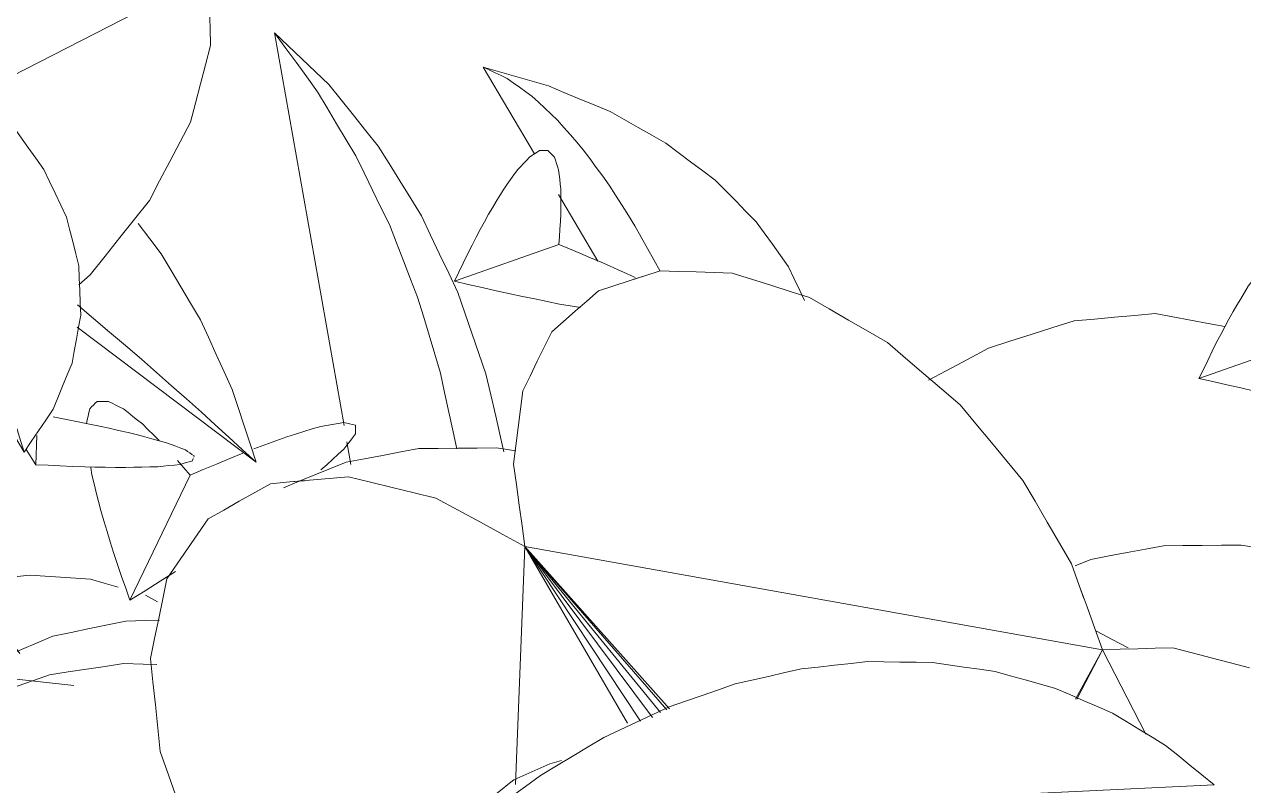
# Model space of a CAD drawing. Header units: metres. Extents: x -18.34 to -13.25, y -25.49 to -16.26.
# Drawn here: x -14.4693 to -14.3935, y -21.1744 to -21.1271 of the extents above; entities that cross this region are included whole.
import ezdxf

# ---------------------------------------------------------------- set-up
doc = ezdxf.new("R2010")
doc.units = ezdxf.units.M
doc.layers.add('Importações nas famílias', color=7, linetype='Continuous', lineweight=5)
doc.layers.add('Vegetação', color=7, linetype='Continuous', lineweight=5)

# ---------------------------------------------------------------- blocks, each defined once
blk = doc.blocks.new('Planta_pergolado_12200 - plantas pergolado_skp_Component_12-V156-Pavimento 02 - Executivo')
at = {"layer": 'Importações nas famílias', "color": 9}
for p, q in [((0.051971, 0.113627), (0.055566, 0.116318)), ((0.045076, 0.108464), (0.049769, 0.111977))]:
    blk.add_line(p, q, dxfattribs=at)
at = {"layer": 'Importações nas famílias', "color": 9, "flags": 128}
for points in [[(0.056539, 0.128501), (0.056001, 0.128171), (0.05535, 0.12777), (0.054699, 0.127369)], [(0.054699, 0.127369), (0.054098, 0.126832), (0.053497, 0.126296), (0.052897, 0.125759), (0.052296, 0.125222)], [(0.052296, 0.125222), (0.051761, 0.124562), (0.051225, 0.123902), (0.05069, 0.123242), (0.050154, 0.122582)], [(0.050154, 0.122582), (0.049696, 0.121814), (0.049238, 0.121046), (0.04878, 0.120278), (0.048322, 0.119509)], [(0.053288, 0.11823), (0.053904, 0.118665), (0.054519, 0.1191), (0.055134, 0.119534), (0.055749, 0.119969)], [(0.048322, 0.119509), (0.047953, 0.118651), (0.047583, 0.117794), (0.047214, 0.116936), (0.046844, 0.116078)], [(0.051105, 0.116492), (0.051651, 0.116927), (0.052197, 0.117361), (0.052743, 0.117796), (0.053288, 0.11823)], [(0.049224, 0.114773), (0.049694, 0.115203), (0.050165, 0.115632), (0.050635, 0.116062), (0.051105, 0.116492)], [(0.046844, 0.116078), (0.046571, 0.11515), (0.046299, 0.114222), (0.046026, 0.113294), (0.045753, 0.112367)], [(0.047665, 0.113092), (0.048054, 0.113512), (0.048444, 0.113932), (0.048834, 0.114353), (0.049224, 0.114773)], [(0.046445, 0.111468), (0.04675, 0.111874), (0.047055, 0.11228), (0.04736, 0.112686), (0.047665, 0.113092)], [(0.045753, 0.112367), (0.045584, 0.111391), (0.045415, 0.110415), (0.045245, 0.109439), (0.045076, 0.108464)], [(0.045579, 0.10992), (0.045796, 0.110307), (0.046012, 0.110694), (0.046229, 0.111081), (0.046445, 0.111468)], [(0.045076, 0.108464), (0.045202, 0.108828), (0.045328, 0.109192), (0.045453, 0.109556), (0.045579, 0.10992)]]:
    blk.add_lwpolyline(points, dxfattribs=at)
blk = doc.blocks.new('Planta_pergolado_12200 - plantas pergolado_skp_Component_12-V157-Pavimento 02 - Executivo')
at = {"layer": 'Importações nas famílias', "color": 9}
blk.add_line((0.055805, 0.157604), (0.058576, 0.151798), dxfattribs=at)
at = {"layer": 'Importações nas famílias', "color": 9, "flags": 128}
for points in [[(0.058369, 0.164686), (0.058237, 0.164449), (0.058105, 0.164213), (0.057973, 0.163976), (0.057841, 0.16374)], [(0.0588, 0.165034), (0.058692, 0.164947), (0.058584, 0.16486), (0.058477, 0.164773), (0.058369, 0.164686)], [(0.059123, 0.164777), (0.059042, 0.164841), (0.058962, 0.164906), (0.058881, 0.16497), (0.0588, 0.165034)], [(0.059332, 0.16392), (0.05928, 0.164134), (0.059227, 0.164348), (0.059175, 0.164563), (0.059123, 0.164777)], [(0.05942, 0.162483), (0.059398, 0.162842), (0.059376, 0.163201), (0.059354, 0.163561), (0.059332, 0.16392)], [(0.057841, 0.16374), (0.057687, 0.163359), (0.057534, 0.162979), (0.057381, 0.162598), (0.057227, 0.162218)], [(0.059387, 0.1605), (0.059395, 0.160996), (0.059403, 0.161491), (0.059412, 0.161987), (0.05942, 0.162483)], [(0.057227, 0.162218), (0.057057, 0.161703), (0.056886, 0.161187), (0.056715, 0.160672), (0.056544, 0.160157)], [(0.059232, 0.158018), (0.059271, 0.158638), (0.059309, 0.159259), (0.059348, 0.159879), (0.059387, 0.1605)], [(0.056544, 0.160157), (0.056359, 0.159518), (0.056175, 0.15888), (0.05599, 0.158242), (0.055805, 0.157604)], [(0.054014, 0.15753), (0.053652, 0.15749), (0.05329, 0.15745), (0.052929, 0.15741), (0.052567, 0.15737)], [(0.055805, 0.157604), (0.055357, 0.157585), (0.05491, 0.157567), (0.054462, 0.157549), (0.054014, 0.15753)], [(0.05896, 0.155094), (0.059028, 0.155825), (0.059096, 0.156556), (0.059164, 0.157287), (0.059232, 0.158018)], [(0.05077, 0.156796), (0.050687, 0.156694), (0.050605, 0.156592), (0.050522, 0.15649), (0.050439, 0.156388)], [(0.051482, 0.157124), (0.051304, 0.157042), (0.051126, 0.15696), (0.050948, 0.156878), (0.05077, 0.156796)], [(0.052567, 0.15737), (0.052296, 0.157309), (0.052024, 0.157247), (0.051753, 0.157186), (0.051482, 0.157124)], [(0.050439, 0.156388), (0.050453, 0.156267), (0.050467, 0.156147), (0.05048, 0.156026), (0.050494, 0.155906)], [(0.050494, 0.155906), (0.050603, 0.155768), (0.050713, 0.15563), (0.050823, 0.155492), (0.050932, 0.155355)], [(0.050932, 0.155355), (0.051137, 0.155201), (0.051342, 0.155047), (0.051546, 0.154894), (0.051751, 0.15474)], [(0.051751, 0.15474), (0.052048, 0.154573), (0.052345, 0.154405), (0.052642, 0.154237), (0.052939, 0.15407)], [(0.058576, 0.151798), (0.058672, 0.152622), (0.058768, 0.153446), (0.058864, 0.15427), (0.05896, 0.155094)], [(0.052939, 0.15407), (0.053326, 0.15389), (0.053712, 0.15371), (0.054099, 0.15353), (0.054485, 0.15335)], [(0.054485, 0.15335), (0.054957, 0.15316), (0.055428, 0.15297), (0.0559, 0.15278), (0.056371, 0.15259)], [(0.056371, 0.15259), (0.056922, 0.152392), (0.057474, 0.152194), (0.058025, 0.151996), (0.058576, 0.151798)]]:
    blk.add_lwpolyline(points, dxfattribs=at)
blk = doc.blocks.new('Planta_pergolado_12200 - plantas pergolado_skp_Component_17-V3493-Pavimento 02 - Executivo')
at = {"layer": 'Importações nas famílias', "color": 9}
for p, q in [((0.097765, 0.200937), (0.098308, 0.201298)), ((0.109473, 0.200721), (0.110201, 0.200119)), ((0.093419, 0.193295), (0.075558, 0.172783)), ((0.092534, 0.175857), (0.093419, 0.193295)), ((0.092754, 0.175949), (0.093419, 0.193295)), ((0.09328, 0.176168), (0.093419, 0.193295)), ((0.093419, 0.193295), (0.11128, 0.172783)), ((0.095918, 0.176892), (0.093419, 0.193295)), ((0.094934, 0.176859), (0.093419, 0.193295)), ((0.094033, 0.176483), (0.093419, 0.193295)), ((0.075558, 0.172783), (0.077695, 0.162388)), ((0.083189, 0.169458), (0.075558, 0.172783)), ((0.075558, 0.172783), (0.083335, 0.169595)), ((0.11128, 0.172783), (0.10964, 0.172636)), ((0.109664, 0.172592), (0.11128, 0.172783)), ((0.109725, 0.172479), (0.11128, 0.172783)), ((0.11128, 0.172783), (0.109821, 0.172305)), ((0.11128, 0.172783), (0.109922, 0.172087)), ((0.110052, 0.171882), (0.11128, 0.172783)), ((0.110151, 0.1717), (0.11128, 0.172783)), ((0.111109, 0.171948), (0.11128, 0.172783)), ((0.070179, 0.14582), (0.069711, 0.146686))]:
    blk.add_line(p, q, dxfattribs=at)
at = {"layer": 'Importações nas famílias', "color": 9, "flags": 128}
for points in [[(0.095235, 0.197623), (0.095867, 0.198452), (0.0965, 0.19928), (0.097133, 0.200108), (0.097765, 0.200937)], [(0.080532, 0.199329), (0.081233, 0.199595), (0.081934, 0.19986), (0.082634, 0.200126), (0.083335, 0.200392)], [(0.083335, 0.200392), (0.084055, 0.200362), (0.084775, 0.200332), (0.085495, 0.200303), (0.086215, 0.200273)], [(0.086215, 0.200273), (0.086906, 0.199949), (0.087597, 0.199626), (0.088288, 0.199303), (0.088978, 0.198979)], [(0.110201, 0.200119), (0.110787, 0.199211), (0.111374, 0.198302), (0.111961, 0.197394), (0.112548, 0.196485)], [(0.078, 0.197155), (0.078633, 0.197699), (0.079266, 0.198242), (0.079899, 0.198785), (0.080532, 0.199329)], [(0.088978, 0.198979), (0.089593, 0.198384), (0.090207, 0.197789), (0.090821, 0.197194), (0.091435, 0.196599)], [(0.07591, 0.19402), (0.076432, 0.194804), (0.076955, 0.195588), (0.077477, 0.196371), (0.078, 0.197155)], [(0.093419, 0.193295), (0.093873, 0.194377), (0.094327, 0.195459), (0.094781, 0.196541), (0.095235, 0.197623)], [(0.091435, 0.196599), (0.091931, 0.195773), (0.092427, 0.194947), (0.092923, 0.194121), (0.093419, 0.193295)], [(0.112548, 0.196485), (0.112943, 0.195347), (0.113339, 0.194209), (0.113735, 0.193071), (0.11413, 0.191934)], [(0.074404, 0.190136), (0.07478, 0.191107), (0.075157, 0.192078), (0.075533, 0.193049), (0.07591, 0.19402)], [(0.11413, 0.191934), (0.114301, 0.190663), (0.114471, 0.189393), (0.114641, 0.188123), (0.114812, 0.186853)], [(0.073586, 0.185769), (0.07379, 0.186861), (0.073995, 0.187953), (0.074199, 0.189044), (0.074404, 0.190136)], [(0.114812, 0.186853), (0.114743, 0.185559), (0.114674, 0.184266), (0.114604, 0.182972), (0.114535, 0.181678)], [(0.073552, 0.183771), (0.073567, 0.184631), (0.073586, 0.185769)], [(0.114535, 0.181678), (0.114232, 0.180471), (0.113929, 0.179264), (0.113626, 0.178058), (0.113323, 0.176851)], [(0.075558, 0.172783), (0.075214, 0.173784), (0.07487, 0.174785), (0.074527, 0.175786), (0.074187, 0.176773)], [(0.113323, 0.176851), (0.112813, 0.175834), (0.112302, 0.174817), (0.111791, 0.1738), (0.11128, 0.172783)], [(0.072957, 0.170823), (0.073607, 0.171313), (0.074257, 0.171803), (0.074908, 0.172293), (0.075558, 0.172783)], [(0.070766, 0.167864), (0.071313, 0.168604), (0.071861, 0.169343), (0.072409, 0.170083), (0.072957, 0.170823)], [(0.069133, 0.164111), (0.069541, 0.165049), (0.069949, 0.165987), (0.070358, 0.166926), (0.070766, 0.167864)], [(0.068171, 0.159817), (0.068412, 0.16089), (0.068652, 0.161964), (0.068893, 0.163037), (0.069133, 0.164111)], [(0.067945, 0.155276), (0.068002, 0.156411), (0.068058, 0.157546), (0.068115, 0.158682), (0.068171, 0.159817)], [(0.06847, 0.150797), (0.068339, 0.151917), (0.068208, 0.153037), (0.068077, 0.154156), (0.067945, 0.155276)], [(0.069711, 0.146686), (0.069401, 0.147714), (0.069091, 0.148742), (0.068781, 0.14977), (0.06847, 0.150797)]]:
    blk.add_lwpolyline(points, dxfattribs=at)
blk = doc.blocks.new('Planta_pergolado_12200 - plantas pergolado_skp_Component_16-V3494-Pavimento 02 - Executivo')
for name in ['Planta_pergolado_12200 - plantas pergolado_skp_Component_17-V3493-Pavimento 02 - Executivo', 'Planta_pergolado_12200 - plantas pergolado_skp_Component_12-V157-Pavimento 02 - Executivo', 'Planta_pergolado_12200 - plantas pergolado_skp_Component_12-V156-Pavimento 02 - Executivo']:
    blk.add_blockref(name, (0, 0))
blk = doc.blocks.new('Planta_pergolado_12200 - plantas pergolado_skp_Component_12-V1528-Pavimento 02 - Executivo')
at = {"layer": 'Importações nas famílias', "color": 9}
for p, q in [((0.069438, 0.094182), (0.069364, 0.0942)), ((0.07004, 0.084441), (0.070872, 0.085102))]:
    blk.add_line(p, q, dxfattribs=at)
at = {"layer": 'Importações nas famílias', "color": 9, "flags": 128}
for points in [[(0.069067, 0.093658), (0.068994, 0.093372), (0.068921, 0.093086), (0.068848, 0.0928), (0.068775, 0.092514)], [(0.069364, 0.0942), (0.06929, 0.094065), (0.069216, 0.093929), (0.069141, 0.093794), (0.069067, 0.093658)], [(0.069659, 0.094128), (0.069585, 0.094146), (0.069511, 0.094164)], [(0.069945, 0.093443), (0.069873, 0.093614), (0.069802, 0.093786), (0.06973, 0.093957), (0.069659, 0.094128)], [(0.070215, 0.092161), (0.070148, 0.092482), (0.07008, 0.092802), (0.070013, 0.093123), (0.069945, 0.093443)], [(0.068775, 0.092514), (0.068705, 0.092085), (0.068635, 0.091655), (0.068565, 0.091225), (0.068495, 0.090795)], [(0.070464, 0.090313), (0.070402, 0.090775), (0.07034, 0.091237), (0.070278, 0.091699), (0.070215, 0.092161)], [(0.068495, 0.090795), (0.068429, 0.090232), (0.068364, 0.089669), (0.068299, 0.089105), (0.068233, 0.088542)], [(0.070685, 0.087941), (0.070629, 0.088534), (0.070574, 0.089127), (0.070519, 0.08972), (0.070464, 0.090313)], [(0.068233, 0.088542), (0.068174, 0.087858), (0.068115, 0.087174), (0.068055, 0.086491), (0.067996, 0.085807)], [(0.070872, 0.085102), (0.070825, 0.085811), (0.070778, 0.086521), (0.070731, 0.087231), (0.070685, 0.087941)], [(0.069175, 0.084976), (0.069741, 0.085018), (0.070306, 0.08506), (0.070872, 0.085102)]]:
    blk.add_lwpolyline(points, dxfattribs=at)
blk = doc.blocks.new('Planta_pergolado_12200 - plantas pergolado_skp_Component_17-V3511-Pavimento 02 - Executivo')
at = {"layer": 'Importações nas famílias', "color": 9}
for p, q in [((0.128595, 0.108615), (0.128674, 0.10748)), ((0.128674, 0.10748), (0.128576, 0.106491)), ((0.117436, 0.097731), (0.117519, 0.103685)), ((0.114347, 0.100023), (0.115485, 0.096594)), ((0.115133, 0.096415), (0.113914, 0.099406)), ((0.115367, 0.096535), (0.114199, 0.099812)), ((0.114709, 0.096362), (0.113503, 0.098821)), ((0.113547, 0.097232), (0.112979, 0.098165)), ((0.113253, 0.089268), (0.108823, 0.087394)), ((0.11758, 0.082986), (0.117515, 0.081969)), ((0.097288, 0.077802), (0.096991, 0.078854))]:
    blk.add_line(p, q, dxfattribs=at)
at = {"layer": 'Importações nas famílias', "color": 9, "flags": 128}
for points in [[(0.126612, 0.098032), (0.126159, 0.097167), (0.125706, 0.096303), (0.125253, 0.095438)], [(0.125253, 0.095438), (0.124669, 0.094794), (0.124085, 0.094151), (0.123501, 0.093507)], [(0.079342, 0.091282), (0.079189, 0.092402), (0.079074, 0.093237)], [(0.080667, 0.08717), (0.080336, 0.088198), (0.080005, 0.089226), (0.079673, 0.090254), (0.079342, 0.091282)], [(0.082613, 0.083704), (0.082127, 0.08457), (0.08164, 0.085437), (0.081154, 0.086303), (0.080667, 0.08717)], [(0.085048, 0.08112), (0.084439, 0.081766), (0.08383, 0.082412), (0.083222, 0.083058), (0.082613, 0.083704)], [(0.117515, 0.081969), (0.117258, 0.080917), (0.117002, 0.079866), (0.116745, 0.078815), (0.116488, 0.077764)], [(0.087805, 0.079595), (0.087115, 0.079976), (0.086426, 0.080357), (0.085737, 0.080739), (0.085048, 0.08112)], [(0.08925, 0.079413), (0.088528, 0.079504), (0.087805, 0.079595)], [(0.099119, 0.074186), (0.098662, 0.07509), (0.098204, 0.075994), (0.097746, 0.076898), (0.097288, 0.077802)], [(0.116488, 0.077764), (0.116065, 0.076862), (0.115732, 0.076151)], [(0.115511, 0.075679), (0.115219, 0.075057), (0.114796, 0.074155)], [(0.101469, 0.07141), (0.100881, 0.072104), (0.100294, 0.072798), (0.099707, 0.073492), (0.099119, 0.074186)], [(0.114796, 0.074155), (0.114236, 0.073463), (0.113675, 0.072771), (0.113114, 0.07208), (0.112554, 0.071388)], [(0.104176, 0.069662), (0.103499, 0.070099), (0.102822, 0.070536), (0.102145, 0.070973), (0.101469, 0.07141)], [(0.112554, 0.071388), (0.111894, 0.070953), (0.111234, 0.070519), (0.110574, 0.070085), (0.109914, 0.06965)], [(0.107056, 0.069062), (0.106336, 0.069212), (0.105616, 0.069362), (0.104896, 0.069512), (0.104176, 0.069662)], [(0.109914, 0.06965), (0.109199, 0.069503), (0.108485, 0.069356), (0.107771, 0.069209), (0.107056, 0.069062)]]:
    blk.add_lwpolyline(points, dxfattribs=at)
blk = doc.blocks.new('Planta_pergolado_12200 - plantas pergolado_skp_Component_16-V3512-Pavimento 02 - Executivo')
for name in ['Planta_pergolado_12200 - plantas pergolado_skp_Component_17-V3511-Pavimento 02 - Executivo', 'Planta_pergolado_12200 - plantas pergolado_skp_Component_12-V1528-Pavimento 02 - Executivo']:
    blk.add_blockref(name, (0, 0))
blk = doc.blocks.new('Planta_pergolado_12200 - plantas pergolado_skp_Component_12-V1534-Pavimento 02 - Executivo')
at = {"layer": 'Importações nas famílias', "color": 9}
blk.add_line((0.044132, 0.064813), (0.070219, 0.084346), dxfattribs=at)
at = {"layer": 'Importações nas famílias', "color": 9, "flags": 128}
for points in [[(0.061935, 0.086758), (0.061228, 0.086654), (0.060522, 0.08655), (0.059815, 0.086446), (0.059108, 0.086343)], [(0.064773, 0.086559), (0.064063, 0.086608), (0.063354, 0.086658), (0.062644, 0.086708), (0.061935, 0.086758)], [(0.067556, 0.085748), (0.06686, 0.085951), (0.066165, 0.086153), (0.065469, 0.086356), (0.064773, 0.086559)], [(0.059108, 0.086343), (0.058421, 0.086087), (0.057734, 0.085832), (0.057047, 0.085577), (0.05636, 0.085321)], [(0.05636, 0.085321), (0.055709, 0.084921), (0.055057, 0.08452), (0.054406, 0.084119), (0.053754, 0.083718)], [(0.070219, 0.084346), (0.069554, 0.084697), (0.068888, 0.085047), (0.068222, 0.085398), (0.067556, 0.085748)], [(0.053754, 0.083718), (0.053154, 0.083182), (0.052553, 0.082645), (0.051953, 0.082108), (0.051352, 0.081571)], [(0.066833, 0.08289), (0.067679, 0.083254), (0.068526, 0.083618), (0.069373, 0.083982), (0.070219, 0.084346)], [(0.063563, 0.081342), (0.06438, 0.081729), (0.065198, 0.082116), (0.066015, 0.082503), (0.066833, 0.08289)], [(0.051352, 0.081571), (0.050816, 0.080911), (0.050281, 0.080251), (0.049745, 0.079591), (0.04921, 0.078931)], [(0.060445, 0.079718), (0.061224, 0.080124), (0.062004, 0.08053), (0.062783, 0.080936), (0.063563, 0.081342)], [(0.057515, 0.078037), (0.058247, 0.078457), (0.05898, 0.078878), (0.059713, 0.079298), (0.060445, 0.079718)], [(0.04921, 0.078931), (0.048752, 0.078163), (0.048294, 0.077395), (0.047836, 0.076627), (0.047378, 0.075859)], [(0.054804, 0.076318), (0.055482, 0.076748), (0.05616, 0.077178), (0.056837, 0.077607), (0.057515, 0.078037)], [(0.047378, 0.075859), (0.047008, 0.075001), (0.046639, 0.074143), (0.046269, 0.073285), (0.045899, 0.072427)], [(0.052344, 0.07458), (0.052959, 0.075014), (0.053574, 0.075449), (0.054189, 0.075883), (0.054804, 0.076318)], [(0.050161, 0.072841), (0.050707, 0.073276), (0.051252, 0.07371), (0.051798, 0.074145), (0.052344, 0.07458)], [(0.045899, 0.072427), (0.045627, 0.071499), (0.045354, 0.070571), (0.045081, 0.069644), (0.044809, 0.068716)], [(0.048279, 0.071122), (0.04875, 0.071552), (0.04922, 0.071982), (0.04969, 0.072411), (0.050161, 0.072841)], [(0.04672, 0.069441), (0.04711, 0.069861), (0.0475, 0.070282), (0.04789, 0.070702), (0.048279, 0.071122)], [(0.045501, 0.067818), (0.045806, 0.068223), (0.046111, 0.068629), (0.046415, 0.069035), (0.04672, 0.069441)], [(0.044809, 0.068716), (0.04464, 0.06774), (0.04447, 0.066764), (0.044301, 0.065789), (0.044132, 0.064813)], [(0.044635, 0.066269), (0.044851, 0.066656), (0.045068, 0.067043), (0.045284, 0.06743), (0.045501, 0.067818)], [(0.044132, 0.064813), (0.044258, 0.065177), (0.044383, 0.065541), (0.044509, 0.065905), (0.044635, 0.066269)]]:
    blk.add_lwpolyline(points, dxfattribs=at)
blk = doc.blocks.new('Planta_pergolado_12200 - plantas pergolado_skp_Component_12-V174-Pavimento 02 - Executivo')
at = {"layer": 'Importações nas famílias', "color": 9}
blk.add_line((0.054861, 0.113953), (0.057632, 0.108147), dxfattribs=at)
at = {"layer": 'Importações nas famílias', "color": 9, "flags": 128}
for points in [[(0.056283, 0.118567), (0.056112, 0.118052), (0.055941, 0.117537), (0.05577, 0.117021), (0.055599, 0.116506)], [(0.055599, 0.116506), (0.055415, 0.115868), (0.05523, 0.115229), (0.055046, 0.114591), (0.054861, 0.113953)], [(0.058288, 0.114367), (0.058326, 0.114987), (0.058365, 0.115608)], [(0.058015, 0.111443), (0.058083, 0.112174), (0.058151, 0.112905), (0.058219, 0.113636), (0.058288, 0.114367)], [(0.050537, 0.113473), (0.050359, 0.113391), (0.050181, 0.113309), (0.050003, 0.113227), (0.049825, 0.113145)], [(0.051623, 0.113719), (0.051351, 0.113658), (0.05108, 0.113596), (0.050809, 0.113535), (0.050537, 0.113473)], [(0.053069, 0.11388), (0.052708, 0.11384), (0.052346, 0.113799), (0.051984, 0.113759), (0.051623, 0.113719)], [(0.054861, 0.113953), (0.054413, 0.113935), (0.053965, 0.113916), (0.053517, 0.113898), (0.053069, 0.11388)], [(0.049825, 0.113145), (0.049743, 0.113043), (0.04966, 0.112941), (0.049578, 0.112839), (0.049495, 0.112737)], [(0.049495, 0.112737), (0.049508, 0.112617), (0.049522, 0.112496), (0.049536, 0.112376), (0.049549, 0.112255)], [(0.049549, 0.112255), (0.049659, 0.112117), (0.049769, 0.111979), (0.049878, 0.111842), (0.049988, 0.111704)], [(0.049988, 0.111704), (0.050193, 0.11155), (0.050397, 0.111396), (0.050602, 0.111243), (0.050806, 0.111089)], [(0.057632, 0.108147), (0.057728, 0.108971), (0.057823, 0.109795), (0.057919, 0.110619), (0.058015, 0.111443)], [(0.050806, 0.111089), (0.051103, 0.110922), (0.051401, 0.110754), (0.051698, 0.110586), (0.051995, 0.110419)], [(0.051995, 0.110419), (0.052381, 0.110239), (0.052768, 0.110059), (0.053154, 0.109879), (0.053541, 0.109699)], [(0.053541, 0.109699), (0.054012, 0.109509), (0.054484, 0.109319), (0.054955, 0.109129), (0.055427, 0.108939)], [(0.055427, 0.108939), (0.055978, 0.108741), (0.056529, 0.108543), (0.05708, 0.108345), (0.057632, 0.108147)]]:
    blk.add_lwpolyline(points, dxfattribs=at)
blk = doc.blocks.new('Planta_pergolado_12200 - plantas pergolado_skp_Component_17-V3513-Pavimento 02 - Executivo')
at = {"layer": 'Importações nas famílias', "color": 9}
blk.add_line((0.067001, 0.111625), (0.067057, 0.11276), dxfattribs=at)
at = {"layer": 'Importações nas famílias', "color": 9, "flags": 128}
for points in [[(0.073836, 0.147456), (0.074212, 0.148427), (0.074589, 0.149398)], [(0.067526, 0.107147), (0.067395, 0.108266), (0.067263, 0.109386), (0.067132, 0.110505), (0.067001, 0.111625)], [(0.068767, 0.103035), (0.068457, 0.104063), (0.068146, 0.105091), (0.067836, 0.106119), (0.067526, 0.107147)], [(0.070638, 0.099572), (0.07017, 0.100438), (0.069702, 0.101304), (0.069235, 0.102169), (0.068767, 0.103035)], [(0.081812, 0.091428), (0.081718, 0.092557), (0.081651, 0.093358)], [(0.082915, 0.08722), (0.082639, 0.088272), (0.082363, 0.089324), (0.082088, 0.090376), (0.081812, 0.091428)], [(0.084669, 0.083606), (0.08423, 0.08451), (0.083792, 0.085413), (0.083353, 0.086316), (0.082915, 0.08722)]]:
    blk.add_lwpolyline(points, dxfattribs=at)
blk = doc.blocks.new('Planta_pergolado_12200 - plantas pergolado_skp_Component_16-V3514-Pavimento 02 - Executivo')
for name in ['Planta_pergolado_12200 - plantas pergolado_skp_Component_17-V3513-Pavimento 02 - Executivo', 'Planta_pergolado_12200 - plantas pergolado_skp_Component_12-V174-Pavimento 02 - Executivo', 'Planta_pergolado_12200 - plantas pergolado_skp_Component_12-V1534-Pavimento 02 - Executivo']:
    blk.add_blockref(name, (0, 0))
blk = doc.blocks.new('Planta_pergolado_12200 - plantas pergolado_skp_Component_12-V3528-Pavimento 02 - Executivo')
at = {"layer": 'Importações nas famílias', "color": 9}
for p, q in [((0.095673, 0.135611), (0.095565, 0.135523)), ((0.088949, 0.128023), (0.088678, 0.127962)), ((0.088019, 0.12633), (0.088129, 0.126192)), ((0.089838, 0.125075), (0.090136, 0.124907)), ((0.090136, 0.124907), (0.090522, 0.124727)), ((0.095964, 0.124283), (0.09606, 0.125107))]:
    blk.add_line(p, q, dxfattribs=at)
at = {"layer": 'Importações nas famílias', "color": 9, "flags": 128}
for points in [[(0.095565, 0.135523), (0.095433, 0.135287), (0.095301, 0.13505), (0.095169, 0.134814), (0.095037, 0.134577)], [(0.095037, 0.134577), (0.094883, 0.134197), (0.09473, 0.133816), (0.094577, 0.133436), (0.094424, 0.133056)], [(0.094424, 0.133056), (0.094253, 0.13254), (0.094082, 0.132025), (0.093911, 0.131509)], [(0.09374, 0.130994), (0.093555, 0.130356), (0.093371, 0.129718)], [(0.088678, 0.127962), (0.0885, 0.12788), (0.088322, 0.127797), (0.088144, 0.127715), (0.087966, 0.127633)], [(0.087966, 0.127633), (0.087883, 0.127531), (0.087801, 0.127429), (0.087718, 0.127327), (0.087635, 0.127225)], [(0.087635, 0.127225), (0.087649, 0.127105), (0.087663, 0.126984)], [(0.091681, 0.124188), (0.092153, 0.123998), (0.092624, 0.123808), (0.093096, 0.123618), (0.093567, 0.123428)], [(0.093567, 0.123428), (0.094119, 0.123229), (0.09467, 0.123031)]]:
    blk.add_lwpolyline(points, dxfattribs=at)
blk = doc.blocks.new('Planta_pergolado_12200 - plantas pergolado_skp_Component_17-V3529-Pavimento 02 - Executivo')
at = {"layer": 'Importações nas famílias', "color": 9, "flags": 128}
for points in [[(0.115196, 0.167993), (0.115829, 0.168536), (0.116462, 0.169079), (0.117095, 0.169623), (0.117692, 0.170134)], [(0.113106, 0.164857), (0.113628, 0.165641), (0.114151, 0.166425), (0.114673, 0.167209), (0.115196, 0.167993)], [(0.1116, 0.160974), (0.111976, 0.161945), (0.112353, 0.162916), (0.112729, 0.163886), (0.113106, 0.164857)], [(0.111018, 0.157867), (0.111191, 0.15879), (0.111395, 0.159882), (0.1116, 0.160974)]]:
    blk.add_lwpolyline(points, dxfattribs=at)
blk = doc.blocks.new('Planta_pergolado_12200 - plantas pergolado_skp_Component_16-V3530-Pavimento 02 - Executivo')
for name in ['Planta_pergolado_12200 - plantas pergolado_skp_Component_17-V3529-Pavimento 02 - Executivo', 'Planta_pergolado_12200 - plantas pergolado_skp_Component_12-V3528-Pavimento 02 - Executivo']:
    blk.add_blockref(name, (0, 0))
blk = doc.blocks.new('Planta_pergolado_12200 - plantas pergolado_skp_Component_12-V1558-Pavimento 02 - Executivo')
at = {"layer": 'Importações nas famílias', "color": 9}
for p, q in [((0.096626, 0.123582), (0.096035, 0.123346)), ((0.090358, 0.11721), (0.094261, 0.116377)), ((0.09393, 0.117137), (0.094495, 0.11711))]:
    blk.add_line(p, q, dxfattribs=at)
at = {"layer": 'Importações nas famílias', "color": 9, "flags": 128}
for points in [[(0.094955, 0.122585), (0.094415, 0.122205), (0.093875, 0.121824)], [(0.093875, 0.121824), (0.093398, 0.121309), (0.092921, 0.120793), (0.092444, 0.120278), (0.091967, 0.119763)], [(0.091967, 0.119763), (0.091565, 0.119124), (0.091162, 0.118486), (0.09076, 0.117848), (0.090358, 0.11721)], [(0.090358, 0.11721), (0.091251, 0.117191), (0.092144, 0.117173), (0.093037, 0.117155), (0.09393, 0.117137)]]:
    blk.add_lwpolyline(points, dxfattribs=at)
blk = doc.blocks.new('Planta_pergolado_12200 - plantas pergolado_skp_Component_12-V1561-Pavimento 02 - Executivo')
at = {"layer": 'Importações nas famílias', "color": 9}
for p, q in [((0.079486, 0.144338), (0.095679, 0.135445)), ((0.096359, 0.135071), (0.097289, 0.13456))]:
    blk.add_line(p, q, dxfattribs=at)
at = {"layer": 'Importações nas famílias', "color": 9, "flags": 128}
for points in [[(0.082929, 0.1448), (0.082068, 0.144684), (0.081207, 0.144569), (0.080347, 0.144453), (0.079486, 0.144338)], [(0.086582, 0.144799), (0.085669, 0.144799), (0.084755, 0.144799), (0.083842, 0.144799), (0.082929, 0.1448)], [(0.09036, 0.144334), (0.089416, 0.14445), (0.088471, 0.144566), (0.087527, 0.144682), (0.086582, 0.144799)], [(0.079486, 0.144338), (0.080327, 0.144298), (0.081168, 0.144259), (0.082009, 0.144219), (0.08285, 0.14418)], [(0.08285, 0.14418), (0.083708, 0.144061), (0.084566, 0.143942), (0.085423, 0.143824), (0.086281, 0.143705)], [(0.094175, 0.143418), (0.093221, 0.143647), (0.092267, 0.143876), (0.091314, 0.144105), (0.09036, 0.144334)], [(0.086281, 0.143705), (0.087146, 0.143508), (0.08801, 0.143311), (0.088875, 0.143115), (0.089739, 0.142918)], [(0.097936, 0.14207), (0.096995, 0.142407), (0.096055, 0.142744), (0.095115, 0.143081), (0.094175, 0.143418)], [(0.089739, 0.142918), (0.090601, 0.142646), (0.091463, 0.142373), (0.092325, 0.142101), (0.093187, 0.141828)], [(0.101271, 0.140461), (0.10065, 0.140761), (0.099745, 0.141197), (0.09884, 0.141634), (0.097936, 0.14207)], [(0.093187, 0.141828), (0.094037, 0.141483), (0.094887, 0.141138), (0.095737, 0.140792), (0.096587, 0.140447)], [(0.096587, 0.140447), (0.097415, 0.140033), (0.098243, 0.139619), (0.099071, 0.139204), (0.0998, 0.13884)]]:
    blk.add_lwpolyline(points, dxfattribs=at)
blk = doc.blocks.new('Planta_pergolado_12200 - plantas pergolado_skp_Component_16-V3531-Pavimento 02 - Executivo')
for name in ['Planta_pergolado_12200 - plantas pergolado_skp_Component_12-V1561-Pavimento 02 - Executivo', 'Planta_pergolado_12200 - plantas pergolado_skp_Component_12-V1558-Pavimento 02 - Executivo']:
    blk.add_blockref(name, (0, 0))
blk = doc.blocks.new('Planta_pergolado_12200 - plantas pergolado_skp_Component_12-V1564-Pavimento 02 - Executivo')
at = {"layer": 'Importações nas famílias', "color": 9}
for p, q in [((0.093002, 0.128441), (0.095772, 0.122635)), ((0.089838, 0.125075), (0.090136, 0.124907))]:
    blk.add_line(p, q, dxfattribs=at)
at = {"layer": 'Importações nas famílias', "color": 9, "flags": 128}
for points in [[(0.095996, 0.135872), (0.095888, 0.135785), (0.09578, 0.135698), (0.095673, 0.135611), (0.095565, 0.135523)], [(0.096319, 0.135615), (0.096239, 0.135679), (0.096158, 0.135743), (0.096077, 0.135808), (0.095996, 0.135872)], [(0.095565, 0.135523), (0.095433, 0.135287), (0.095301, 0.13505), (0.095169, 0.134814), (0.095037, 0.134577)], [(0.096528, 0.134757), (0.096476, 0.134972), (0.096424, 0.135186), (0.096371, 0.1354), (0.096319, 0.135615)], [(0.095037, 0.134577), (0.094883, 0.134197), (0.09473, 0.133816), (0.094577, 0.133436), (0.094424, 0.133056)], [(0.096616, 0.13332), (0.096594, 0.13368), (0.096572, 0.134039), (0.09655, 0.134398), (0.096528, 0.134757)], [(0.094424, 0.133056), (0.094253, 0.13254), (0.094082, 0.132025), (0.093911, 0.131509)], [(0.09374, 0.130994), (0.093555, 0.130356), (0.093371, 0.129718), (0.093186, 0.129079), (0.093002, 0.128441)], [(0.090848, 0.128328), (0.090486, 0.128288), (0.090125, 0.128248), (0.089763, 0.128208)], [(0.093002, 0.128441), (0.092554, 0.128423), (0.092106, 0.128405)], [(0.088678, 0.127962), (0.0885, 0.12788), (0.088322, 0.127797), (0.088144, 0.127715), (0.087966, 0.127633)], [(0.089763, 0.128208), (0.089492, 0.128146), (0.08922, 0.128085), (0.088949, 0.128023), (0.088678, 0.127962)], [(0.087966, 0.127633), (0.087883, 0.127531), (0.087801, 0.127429), (0.087718, 0.127327), (0.087635, 0.127225)], [(0.087635, 0.127225), (0.087649, 0.127105), (0.087663, 0.126984), (0.087676, 0.126864), (0.08769, 0.126743)], [(0.08769, 0.126743), (0.0878, 0.126605), (0.087909, 0.126468), (0.088019, 0.12633), (0.088129, 0.126192)], [(0.090136, 0.124907), (0.090522, 0.124727), (0.090908, 0.124547), (0.091295, 0.124368), (0.091681, 0.124188)], [(0.095772, 0.122635), (0.095868, 0.123459), (0.095964, 0.124283), (0.09606, 0.125107)], [(0.091681, 0.124188), (0.092153, 0.123998), (0.092624, 0.123808), (0.093096, 0.123618), (0.093567, 0.123428)], [(0.093567, 0.123428), (0.094119, 0.123229), (0.09467, 0.123031), (0.095221, 0.122833), (0.095772, 0.122635)]]:
    blk.add_lwpolyline(points, dxfattribs=at)
blk = doc.blocks.new('Planta_pergolado_12200 - plantas pergolado_skp_Component_17-V3533-Pavimento 02 - Executivo')
at = {"layer": 'Importações nas famílias', "color": 9, "flags": 128}
for points in [[(0.115196, 0.167993), (0.115829, 0.168536), (0.116462, 0.169079), (0.117095, 0.169623), (0.117692, 0.170134)], [(0.113106, 0.164857), (0.113628, 0.165641), (0.114151, 0.166425), (0.114673, 0.167209), (0.115196, 0.167993)], [(0.1116, 0.160974), (0.111976, 0.161945), (0.112353, 0.162916), (0.112729, 0.163886), (0.113106, 0.164857)], [(0.111018, 0.157867), (0.111191, 0.15879), (0.111395, 0.159882), (0.1116, 0.160974)]]:
    blk.add_lwpolyline(points, dxfattribs=at)
blk = doc.blocks.new('Planta_pergolado_12200 - plantas pergolado_skp_Component_16-V3534-Pavimento 02 - Executivo')
for name in ['Planta_pergolado_12200 - plantas pergolado_skp_Component_17-V3533-Pavimento 02 - Executivo', 'Planta_pergolado_12200 - plantas pergolado_skp_Component_12-V1564-Pavimento 02 - Executivo']:
    blk.add_blockref(name, (0, 0))
blk = doc.blocks.new('Planta_pergolado_12200 - plantas pergolado_skp_Component_12-V1572-Pavimento 02 - Executivo')
at = {"layer": 'Importações nas famílias', "color": 9}
for p, q in [((0.09445, 0.131199), (0.084375, 0.128666)), ((0.06454, 0.129136), (0.06395, 0.128801))]:
    blk.add_line(p, q, dxfattribs=at)
at = {"layer": 'Importações nas famílias', "color": 9, "flags": 128}
for points in [[(0.084176, 0.133824), (0.08329, 0.13385), (0.082404, 0.133875)], [(0.087687, 0.133331), (0.086809, 0.133454), (0.085932, 0.133578), (0.085054, 0.133701), (0.084176, 0.133824)], [(0.091124, 0.132453), (0.090265, 0.132672), (0.089406, 0.132892), (0.088546, 0.133112), (0.087687, 0.133331)], [(0.09445, 0.131199), (0.093619, 0.131513), (0.092787, 0.131826), (0.091956, 0.13214), (0.091124, 0.132453)], [(0.091062, 0.130687), (0.091909, 0.130815), (0.092756, 0.130943), (0.093603, 0.131071), (0.09445, 0.131199)], [(0.08741, 0.130058), (0.088323, 0.130215), (0.089236, 0.130372), (0.090149, 0.13053), (0.091062, 0.130687)], [(0.083581, 0.129327), (0.084538, 0.12951), (0.085496, 0.129693), (0.086453, 0.129875), (0.08741, 0.130058)]]:
    blk.add_lwpolyline(points, dxfattribs=at)
blk = doc.blocks.new('Planta_pergolado_12200 - plantas pergolado_skp_Component_17-V3538-Pavimento 02 - Executivo')
at = {"layer": 'Importações nas famílias', "color": 9}
for p, q in [((0.073069, 0.131909), (0.075476, 0.143621)), ((0.082863, 0.130654), (0.082898, 0.129957))]:
    blk.add_line(p, q, dxfattribs=at)
at = {"layer": 'Importações nas famílias', "color": 9, "flags": 128}
for points in [[(0.075476, 0.143621), (0.076127, 0.143131), (0.076777, 0.14264), (0.077427, 0.14215), (0.078077, 0.14166)], [(0.078077, 0.14166), (0.078625, 0.14092), (0.079173, 0.140181), (0.079721, 0.139441), (0.080269, 0.138702)], [(0.080269, 0.138702), (0.080677, 0.137763), (0.081085, 0.136825), (0.081493, 0.135886), (0.081901, 0.134948)], [(0.081901, 0.134948), (0.082141, 0.133875), (0.082382, 0.132801), (0.082622, 0.131728), (0.082863, 0.130654)]]:
    blk.add_lwpolyline(points, dxfattribs=at)
blk = doc.blocks.new('Planta_pergolado_12200 - plantas pergolado_skp_Component_16-V3539-Pavimento 02 - Executivo')
for name in ['Planta_pergolado_12200 - plantas pergolado_skp_Component_17-V3538-Pavimento 02 - Executivo', 'Planta_pergolado_12200 - plantas pergolado_skp_Component_12-V1572-Pavimento 02 - Executivo']:
    blk.add_blockref(name, (0, 0))
blk = doc.blocks.new('Planta_pergolado_12200 - plantas pergolado_skp_-V3540-Pavimento 02 - Executivo')
for name in ['Planta_pergolado_12200 - plantas pergolado_skp_Component_16-V3539-Pavimento 02 - Executivo', 'Planta_pergolado_12200 - plantas pergolado_skp_Component_16-V3530-Pavimento 02 - Executivo', 'Planta_pergolado_12200 - plantas pergolado_skp_Component_16-V3534-Pavimento 02 - Executivo', 'Planta_pergolado_12200 - plantas pergolado_skp_Component_16-V3531-Pavimento 02 - Executivo']:
    blk.add_blockref(name, (0, 0))
blk = doc.blocks.new('Planta_pergolado_12200 - plantas pergolado_skp_-V3541-Pavimento 02 - Executivo')
at = {"layer": 'Importações nas famílias', "color": 9}
blk.add_line((0.083393, 0.075197), (0.083393, 0.088684), dxfattribs=at)
at = {"xscale": 1.254472261797389, "yscale": 1.254472261797389, "zscale": 1.254472261797389, "rotation": 44.99999999999149}
blk.add_blockref('Planta_pergolado_12200 - plantas pergolado_skp_-V3540-Pavimento 02 - Executivo', (0.101937, -0.102346), dxfattribs=at)
for name in ['Planta_pergolado_12200 - plantas pergolado_skp_Component_16-V3494-Pavimento 02 - Executivo', 'Planta_pergolado_12200 - plantas pergolado_skp_Component_16-V3514-Pavimento 02 - Executivo', 'Planta_pergolado_12200 - plantas pergolado_skp_Component_16-V3512-Pavimento 02 - Executivo']:
    blk.add_blockref(name, (0, 0))
blk = doc.blocks.new('Planta_pergolado_12200 - plantas pergolado_skp_-V3560-Pavimento 02 - Executivo')
at = {"rotation": 89.9999999999999}
blk.add_blockref('Planta_pergolado_12200 - plantas pergolado_skp_-V3541-Pavimento 02 - Executivo', (0.274037, 0.01573), dxfattribs=at)
blk = doc.blocks.new('Planta_pergolado_12200 - plantas pergolado_skp_Component_12-V281-Pavimento 02 - Executivo')
at = {"layer": 'Importações nas famílias', "color": 9}
for p, q in [((0.176146, 0.093298), (0.148593, 0.073237)), ((0.171461, 0.093065), (0.171981, 0.093294))]:
    blk.add_line(p, q, dxfattribs=at)
at = {"layer": 'Importações nas famílias', "color": 9, "flags": 128}
for points in [[(0.171981, 0.093294), (0.172421, 0.09341), (0.172861, 0.093527), (0.173301, 0.093643), (0.173741, 0.093759)], [(0.176146, 0.093298), (0.175272, 0.093258), (0.174398, 0.093219), (0.173524, 0.093179), (0.17265, 0.09314)], [(0.173741, 0.093759), (0.174091, 0.093759), (0.174441, 0.093759), (0.174791, 0.093759), (0.175141, 0.09376)], [(0.175141, 0.09376), (0.175392, 0.093644), (0.175644, 0.093529)], [(0.17265, 0.09314), (0.171803, 0.093021), (0.170956, 0.092902), (0.17011, 0.092784), (0.169263, 0.092665)], [(0.169263, 0.092665), (0.168453, 0.092468), (0.167643, 0.092272), (0.166833, 0.092075), (0.166023, 0.091878)], [(0.166023, 0.091878), (0.165259, 0.091606), (0.164495, 0.091333), (0.16373, 0.091061), (0.162966, 0.090788)], [(0.162966, 0.090788), (0.162256, 0.090443), (0.161546, 0.090098), (0.160837, 0.089752), (0.160127, 0.089407)], [(0.160127, 0.089407), (0.159479, 0.088993), (0.158831, 0.088579), (0.158184, 0.088165), (0.157536, 0.08775)], [(0.157536, 0.08775), (0.156957, 0.087272), (0.156379, 0.086793), (0.155801, 0.086315), (0.155222, 0.085836)], [(0.155222, 0.085836), (0.15472, 0.085299), (0.154217, 0.084761), (0.153715, 0.084224), (0.153212, 0.083686)], [(0.153212, 0.083686), (0.152791, 0.083096), (0.15237, 0.082505), (0.151948, 0.081915), (0.151527, 0.081324)], [(0.151527, 0.081324), (0.151192, 0.080687), (0.150857, 0.08005), (0.150522, 0.079413), (0.150187, 0.078776)], [(0.150187, 0.078776), (0.149941, 0.078099), (0.149696, 0.077423), (0.14945, 0.076747), (0.149205, 0.07607)], [(0.149205, 0.07607), (0.149052, 0.075362), (0.148899, 0.074653), (0.148746, 0.073945), (0.148593, 0.073237)]]:
    blk.add_lwpolyline(points, dxfattribs=at)
blk = doc.blocks.new('Planta_pergolado_12200 - plantas pergolado_skp_Component_17-V3684-Pavimento 02 - Executivo')
at = {"layer": 'Importações nas famílias', "color": 9}
for p, q in [((0.057615, 0.164133), (0.039754, 0.143621)), ((0.057104, 0.15407), (0.057615, 0.164133)), ((0.057231, 0.154108), (0.057615, 0.164133)), ((0.057534, 0.154198), (0.057615, 0.164133)), ((0.057615, 0.164133), (0.064865, 0.155806)), ((0.059042, 0.154767), (0.057615, 0.164133)), ((0.058506, 0.154466), (0.057615, 0.164133)), ((0.057976, 0.154243), (0.057615, 0.164133)), ((0.039754, 0.143621), (0.040637, 0.139325)), ((0.042123, 0.142588), (0.039754, 0.143621)), ((0.039754, 0.143621), (0.042161, 0.142634))]:
    blk.add_line(p, q, dxfattribs=at)
at = {"layer": 'Importações nas famílias', "color": 9, "flags": 128}
for points in [[(0.064989, 0.173789), (0.065806, 0.173926), (0.066623, 0.174062), (0.06744, 0.174198), (0.068257, 0.174334)], [(0.068257, 0.174334), (0.069064, 0.174091), (0.069871, 0.173848), (0.070678, 0.173605), (0.071485, 0.173362)], [(0.061961, 0.171774), (0.062718, 0.172278), (0.063475, 0.172782), (0.064232, 0.173286), (0.064989, 0.173789)], [(0.071485, 0.173362), (0.072213, 0.172761), (0.072941, 0.17216), (0.073669, 0.171558), (0.074397, 0.170957)], [(0.059431, 0.168461), (0.060064, 0.169289), (0.060696, 0.170118), (0.061329, 0.170946), (0.061961, 0.171774)], [(0.044729, 0.170166), (0.045429, 0.170432), (0.04613, 0.170698), (0.04683, 0.170964), (0.047531, 0.171229)], [(0.047531, 0.171229), (0.048251, 0.1712), (0.048971, 0.17117), (0.049691, 0.17114), (0.050411, 0.17111)], [(0.050411, 0.17111), (0.051102, 0.170787), (0.051793, 0.170463), (0.052484, 0.17014), (0.053174, 0.169817)], [(0.074397, 0.170957), (0.074983, 0.170048), (0.07557, 0.16914), (0.076157, 0.168231), (0.076744, 0.167323)], [(0.042196, 0.167993), (0.042829, 0.168536), (0.043462, 0.169079), (0.044095, 0.169623), (0.044729, 0.170166)], [(0.053174, 0.169817), (0.053789, 0.169222), (0.054403, 0.168627), (0.055017, 0.168032), (0.055632, 0.167437)], [(0.057615, 0.164133), (0.058069, 0.165215), (0.058523, 0.166297), (0.058977, 0.167379), (0.059431, 0.168461)], [(0.040106, 0.164857), (0.040628, 0.165641), (0.041151, 0.166425), (0.041673, 0.167209), (0.042196, 0.167993)], [(0.055632, 0.167437), (0.056127, 0.166611), (0.056623, 0.165785), (0.057119, 0.164959), (0.057615, 0.164133)], [(0.076744, 0.167323), (0.07714, 0.166185), (0.077535, 0.165047), (0.077931, 0.163909), (0.078326, 0.162771)], [(0.0386, 0.160974), (0.038976, 0.161945), (0.039353, 0.162916), (0.039729, 0.163886), (0.040106, 0.164857)], [(0.037782, 0.156606), (0.037986, 0.157698), (0.038191, 0.15879), (0.038395, 0.159882), (0.0386, 0.160974)], [(0.037706, 0.152053), (0.037725, 0.153191), (0.037744, 0.15433), (0.037763, 0.155468), (0.037782, 0.156606)], [(0.038379, 0.147624), (0.038211, 0.148731), (0.038043, 0.149838), (0.037874, 0.150946), (0.037706, 0.152053)], [(0.039754, 0.143621), (0.03941, 0.144622), (0.039066, 0.145622), (0.038723, 0.146623), (0.038379, 0.147624)], [(0.037153, 0.14166), (0.037803, 0.14215), (0.038453, 0.14264), (0.039104, 0.143131), (0.039754, 0.143621)], [(0.034962, 0.138702), (0.035509, 0.139441), (0.036057, 0.140181), (0.036605, 0.14092), (0.037153, 0.14166)]]:
    blk.add_lwpolyline(points, dxfattribs=at)
blk = doc.blocks.new('Planta_pergolado_12200 - plantas pergolado_skp_Component_16-V3685-Pavimento 02 - Executivo')
for name, p in [('Planta_pergolado_12200 - plantas pergolado_skp_Component_17-V3684-Pavimento 02 - Executivo', (0, 0)), ('Planta_pergolado_12200 - plantas pergolado_skp_Component_12-V281-Pavimento 02 - Executivo', (-0.108952, 0.062271))]:
    blk.add_blockref(name, p)
blk = doc.blocks.new('Planta_pergolado_12200 - plantas pergolado_skp_-V3686-Pavimento 02 - Executivo')
blk.add_blockref('Planta_pergolado_12200 - plantas pergolado_skp_Component_16-V3685-Pavimento 02 - Executivo', (0, 0))
blk = doc.blocks.new('Planta_pergolado_12200 - plantas pergolado_skp_-V3687-Pavimento 02 - Executivo')
at = {"xscale": 1.254472261797389, "yscale": 1.254472261797389, "zscale": 1.254472261797389, "rotation": 44.99999999999149}
blk.add_blockref('Planta_pergolado_12200 - plantas pergolado_skp_-V3686-Pavimento 02 - Executivo', (0.101937, -0.102346), dxfattribs=at)
blk = doc.blocks.new('Planta_pergolado_12200 - plantas pergolado_skp_Component_17-V3777-Pavimento 02 - Executivo')
at = {"layer": 'Importações nas famílias', "color": 9, "flags": 128}
for points in [[(0.064989, 0.173789), (0.065806, 0.173926), (0.066623, 0.174062), (0.06744, 0.174198), (0.068257, 0.174334)], [(0.068257, 0.174334), (0.069064, 0.174091), (0.069871, 0.173848), (0.070678, 0.173605), (0.071485, 0.173362)], [(0.063667, 0.17291), (0.064232, 0.173286), (0.064989, 0.173789)], [(0.071485, 0.173362), (0.072213, 0.172761), (0.072941, 0.17216)], [(0.048971, 0.17117), (0.049691, 0.17114), (0.050411, 0.17111)], [(0.050411, 0.17111), (0.051102, 0.170787), (0.051793, 0.170463), (0.052484, 0.17014), (0.053174, 0.169817)], [(0.042196, 0.167993), (0.042829, 0.168536), (0.043462, 0.169079), (0.044095, 0.169623), (0.044729, 0.170166)], [(0.044729, 0.170166), (0.045429, 0.170432), (0.04592, 0.170618)], [(0.053174, 0.169817), (0.053789, 0.169222), (0.054403, 0.168627), (0.055017, 0.168032)], [(0.040106, 0.164857), (0.040628, 0.165641), (0.041151, 0.166425), (0.041673, 0.167209), (0.042196, 0.167993)], [(0.0386, 0.160974), (0.038976, 0.161945), (0.039353, 0.162916), (0.039729, 0.163886), (0.040106, 0.164857)], [(0.037782, 0.156606), (0.037986, 0.157698), (0.038191, 0.15879), (0.038395, 0.159882), (0.0386, 0.160974)], [(0.037706, 0.152053), (0.037725, 0.153191), (0.037744, 0.15433), (0.037763, 0.155468), (0.037782, 0.156606)], [(0.038379, 0.147624), (0.038211, 0.148731), (0.038043, 0.149838), (0.037874, 0.150946), (0.037706, 0.152053)], [(0.038929, 0.146022), (0.038723, 0.146623), (0.038379, 0.147624)], [(0.037153, 0.14166), (0.037803, 0.14215), (0.038453, 0.14264)], [(0.034962, 0.138702), (0.035509, 0.139441), (0.036057, 0.140181), (0.036605, 0.14092), (0.037153, 0.14166)]]:
    blk.add_lwpolyline(points, dxfattribs=at)
blk = doc.blocks.new('Planta_pergolado_12200 - plantas pergolado_skp_Component_16-V3778-Pavimento 02 - Executivo')
blk.add_blockref('Planta_pergolado_12200 - plantas pergolado_skp_Component_17-V3777-Pavimento 02 - Executivo', (0, 0))
blk = doc.blocks.new('Planta_pergolado_12200 - plantas pergolado_skp_-V3779-Pavimento 02 - Executivo')
blk.add_blockref('Planta_pergolado_12200 - plantas pergolado_skp_Component_16-V3778-Pavimento 02 - Executivo', (0, 0))
blk = doc.blocks.new('Planta_pergolado_12200 - plantas pergolado_skp_-V3780-Pavimento 02 - Executivo')
at = {"xscale": 1.254472261797389, "yscale": 1.254472261797389, "zscale": 1.254472261797389, "rotation": 44.99999999999149}
blk.add_blockref('Planta_pergolado_12200 - plantas pergolado_skp_-V3779-Pavimento 02 - Executivo', (0.101937, -0.102346), dxfattribs=at)
blk = doc.blocks.new('Planta_pergolado_12200 - plantas pergolado_skp_-V3781-Pavimento 02 - Executivo')
at = {"rotation": 89.9999999999999}
for name in ['Planta_pergolado_12200 - plantas pergolado_skp_-V3687-Pavimento 02 - Executivo', 'Planta_pergolado_12200 - plantas pergolado_skp_-V3780-Pavimento 02 - Executivo']:
    blk.add_blockref(name, (0.696245, 0.01573), dxfattribs=at)
blk = doc.blocks.new('Planta_pergolado_12200 - Planta_pergolado_12200-V4294-Pavimento 02 - Executivo')
at = {"extrusion": (0, 0, -1), "xscale": 1.068436298615139, "yscale": 1.068436298615139, "zscale": 1.068436298615139, "rotation": 276.200000000004}
blk.add_blockref('Planta_pergolado_12200 - plantas pergolado_skp_-V3781-Pavimento 02 - Executivo', (0.073046, 0.337289), dxfattribs=at)
at = {"xscale": 1.068436298615139, "yscale": 1.068436298615139, "zscale": 1.068436298615139, "rotation": 83.79999999999607}
blk.add_blockref('Planta_pergolado_12200 - plantas pergolado_skp_-V3560-Pavimento 02 - Executivo', (-0.091864, -0.479646), dxfattribs=at)

msp = doc.modelspace()

# ---------------------------------------------------------------- block references
at = {"layer": 'Vegetação', "color": 9, "rotation": 89.99999999999997}
msp.add_blockref('Planta_pergolado_12200 - Planta_pergolado_12200-V4294-Pavimento 02 - Executivo', (-14.737518, -20.992449), dxfattribs=at)

doc.saveas('drawing.dxf')
